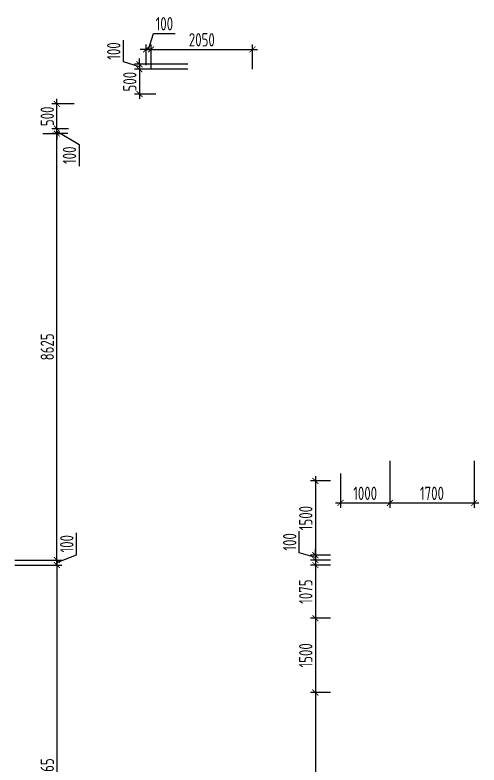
# Model space of a CAD drawing. Header units: millimetres. Extents: x -350007 to 535970, y -888 to 133718.
# Drawn here: x 64522 to 73897, y 69117 to 84285 of the extents above; entities that cross this region are included whole.
import ezdxf

# ---------------------------------------------------------------- set-up
doc = ezdxf.new("R2010")
doc.units = ezdxf.units.MM
doc.layers.add('АР_Размеры нов.', color=15, linetype='Continuous', lineweight=0)
doc.styles.add('ISOCPEUR', font='isocpeur.ttf', dxfattribs={"width": 0.7})
doc.dimstyles.new('R_100', dxfattribs={"dimtxt": 270, "dimasz": 120, "dimexe": 100, "dimexo": 0, "dimgap": 60, "dimtad": 1, "dimdec": 0, "dimrnd": 5, "dimzin": 0, "dimdsep": 46, "dimtxsty": 'ISOCPEUR', "dimblk": 'ARCHTICK', "dimcen": 0, "dimdle": 100, "dimclrd": 256, "dimclre": 256, "dimclrt": 256, "dimadec": 0, "dimazin": 0, "dimtfac": 2, "dimtdec": 0, "dimtofl": 0, "dimtmove": 1, "dimatfit": 3, "dimfxl": 1, "dimtvp": 3, "dimtolj": 1, "dimtzin": 0, "dimarcsym": 0})

# ---------------------------------------------------------------- blocks, each defined once
blk = doc.blocks.new('_ArchTick')
at = {"color": 0, "linetype": 'ByBlock', "const_width": 0.15}
blk.add_lwpolyline([(-0.5, -0.5), (0.5, 0.5)], dxfattribs=at)
blk = doc.blocks.new('*D2662')
at = {"layer": 'АР_Размеры нов.', "lineweight": -2, "ltscale": 100, "transparency": 16777216}
for p, q in [((72097, 75266), (72097, 74316)), ((73797, 75266), (73797, 74316)), ((71997, 74416), (73897, 74416))]:
    blk.add_line(p, q, dxfattribs=at)
at = {"layer": 'АР_Размеры нов.', "lineweight": -2, "ltscale": 100, "transparency": 16777216, "xscale": 120, "yscale": 120, "zscale": 120, "rotation": 180}
blk.add_blockref('_ArchTick', (72097, 74416), dxfattribs=at)
at = {"layer": 'АР_Размеры нов.', "lineweight": -2, "ltscale": 100, "transparency": 16777216, "xscale": 120, "yscale": 120, "zscale": 120}
blk.add_blockref('_ArchTick', (73797, 74416), dxfattribs=at)
at = {"layer": 'АР_Размеры нов.', "ltscale": 100, "transparency": 16777216, "insert": (72947, 74611), "char_height": 270, "attachment_point": 5, "style": 'ISOCPEUR'}
blk.add_mtext('\\A1;1700', dxfattribs=at)
blk = doc.blocks.new('*D2705')
at = {"layer": 'АР_Размеры нов.', "lineweight": -2, "ltscale": 100, "transparency": 16777216}
for p, q in [((70592, 74961), (70592, 73261)), ((70897, 74861), (70492, 74861)), ((70897, 73361), (70492, 73361))]:
    blk.add_line(p, q, dxfattribs=at)
at = {"layer": 'АР_Размеры нов.', "lineweight": -2, "ltscale": 100, "transparency": 16777216, "xscale": 120, "yscale": 120, "zscale": 120}
for p, rotation in [((70592, 74861), 90), ((70592, 73361), 270)]:
    blk.add_blockref('_ArchTick', p, dxfattribs=dict(at, rotation=rotation))
at = {"layer": 'АР_Размеры нов.', "ltscale": 100, "transparency": 16777216, "insert": (70397, 74111), "char_height": 270, "attachment_point": 5, "rotation": 90, "style": 'ISOCPEUR'}
blk.add_mtext('\\A1;1500', dxfattribs=at)
blk = doc.blocks.new('*D2806')
at = {"layer": 'АР_Размеры нов.', "lineweight": -2, "ltscale": 100, "transparency": 16777216}
for p, q in [((72097, 75266), (72097, 74316)), ((71097, 75014), (71097, 74316)), ((70997, 74416), (72197, 74416))]:
    blk.add_line(p, q, dxfattribs=at)
at = {"layer": 'АР_Размеры нов.', "lineweight": -2, "ltscale": 100, "transparency": 16777216, "xscale": 120, "yscale": 120, "zscale": 120, "rotation": 180}
blk.add_blockref('_ArchTick', (71097, 74416), dxfattribs=at)
at = {"layer": 'АР_Размеры нов.', "lineweight": -2, "ltscale": 100, "transparency": 16777216, "xscale": 120, "yscale": 120, "zscale": 120}
blk.add_blockref('_ArchTick', (72097, 74416), dxfattribs=at)
at = {"layer": 'АР_Размеры нов.', "ltscale": 100, "transparency": 16777216, "insert": (71597, 74611), "char_height": 270, "attachment_point": 5, "style": 'ISOCPEUR'}
blk.add_mtext('\\A1;1000', dxfattribs=at)
blk = doc.blocks.new('*D2341')
at = {"layer": 'АР_Размеры нов.', "lineweight": -2, "ltscale": 500, "transparency": 16777216}
for p, q in [((67172, 83588), (69422, 83588)), ((67272, 83188), (67272, 83688)), ((69322, 83188), (69322, 83688))]:
    blk.add_line(p, q, dxfattribs=at)
at = {"layer": 'АР_Размеры нов.', "lineweight": -2, "ltscale": 500, "transparency": 16777216, "xscale": 120, "yscale": 120, "zscale": 120, "rotation": 180}
blk.add_blockref('_ArchTick', (67272, 83588), dxfattribs=at)
at = {"layer": 'АР_Размеры нов.', "lineweight": -2, "ltscale": 500, "transparency": 16777216, "xscale": 120, "yscale": 120, "zscale": 120}
blk.add_blockref('_ArchTick', (69322, 83588), dxfattribs=at)
at = {"layer": 'АР_Размеры нов.', "lineweight": 13, "ltscale": 500, "transparency": 16777216, "insert": (68297, 83783), "char_height": 270, "attachment_point": 5, "style": 'ISOCPEUR'}
blk.add_mtext('\\A1;2050', dxfattribs=at)
blk = doc.blocks.new('*D2342')
at = {"layer": 'АР_Размеры нов.', "lineweight": -2, "ltscale": 500, "transparency": 16777216}
for p, q in [((67222, 83588), (67320, 83913)), ((67320, 83913), (67761, 83913)), ((67172, 83588), (67052, 83588)), ((67172, 83268), (67172, 83688)), ((67272, 83588), (67172, 83588)), ((67272, 83188), (67272, 83688)), ((67272, 83588), (67392, 83588))]:
    blk.add_line(p, q, dxfattribs=at)
at = {"layer": 'АР_Размеры нов.', "lineweight": -2, "ltscale": 500, "transparency": 16777216, "xscale": 120, "yscale": 120, "zscale": 120}
blk.add_blockref('_ArchTick', (67172, 83588), dxfattribs=at)
at = {"layer": 'АР_Размеры нов.', "lineweight": -2, "ltscale": 500, "transparency": 16777216, "xscale": 120, "yscale": 120, "zscale": 120, "rotation": 180}
blk.add_blockref('_ArchTick', (67272, 83588), dxfattribs=at)
at = {"layer": 'АР_Размеры нов.', "lineweight": 13, "ltscale": 500, "transparency": 16777216, "insert": (67540, 84108), "char_height": 270, "attachment_point": 5, "style": 'ISOCPEUR'}
blk.add_mtext('\\A1;100', dxfattribs=at)
blk = doc.blocks.new('*D2343')
at = {"layer": 'АР_Размеры нов.', "lineweight": -2, "ltscale": 500, "transparency": 16777216}
for p, q in [((67037, 83288), (67037, 82586)), ((67366, 83188), (66937, 83188)), ((67366, 82686), (66937, 82686))]:
    blk.add_line(p, q, dxfattribs=at)
at = {"layer": 'АР_Размеры нов.', "lineweight": -2, "ltscale": 500, "transparency": 16777216, "xscale": 120, "yscale": 120, "zscale": 120}
for p, rotation in [((67037, 83188), 90), ((67037, 82686), 270)]:
    blk.add_blockref('_ArchTick', p, dxfattribs=dict(at, rotation=rotation))
at = {"layer": 'АР_Размеры нов.', "lineweight": 13, "ltscale": 500, "transparency": 16777216, "insert": (66842, 82937), "char_height": 270, "attachment_point": 5, "rotation": 90, "style": 'ISOCPEUR'}
blk.add_mtext('\\A1;500', dxfattribs=at)
blk = doc.blocks.new('*D2344')
at = {"layer": 'АР_Размеры нов.', "lineweight": -2, "ltscale": 500, "transparency": 16777216}
for p, q in [((66712, 83336), (66712, 83777)), ((67037, 83238), (66712, 83336)), ((68017, 83288), (66937, 83288)), ((67037, 83288), (67037, 83408)), ((67037, 83288), (67037, 83188)), ((68017, 83188), (66937, 83188)), ((67037, 83188), (67037, 83068))]:
    blk.add_line(p, q, dxfattribs=at)
at = {"layer": 'АР_Размеры нов.', "lineweight": -2, "ltscale": 500, "transparency": 16777216, "xscale": 120, "yscale": 120, "zscale": 120}
for p, rotation in [((67037, 83288), 270), ((67037, 83188), 90)]:
    blk.add_blockref('_ArchTick', p, dxfattribs=dict(at, rotation=rotation))
at = {"layer": 'АР_Размеры нов.', "lineweight": 13, "ltscale": 500, "transparency": 16777216, "insert": (66517, 83556), "char_height": 270, "attachment_point": 5, "rotation": 90, "style": 'ISOCPEUR'}
blk.add_mtext('\\A1;100', dxfattribs=at)
blk = doc.blocks.new('*D2350')
at = {"layer": 'АР_Размеры нов.', "lineweight": -2, "ltscale": 500, "transparency": 16777216}
for p, q in [((65369, 73161), (65369, 81986)), ((65082, 81886), (65469, 81886)), ((64522, 73261), (65469, 73261))]:
    blk.add_line(p, q, dxfattribs=at)
at = {"layer": 'АР_Размеры нов.', "lineweight": -2, "ltscale": 500, "transparency": 16777216, "xscale": 120, "yscale": 120, "zscale": 120}
for p, rotation in [((65369, 81886), 90), ((65369, 73261), 270)]:
    blk.add_blockref('_ArchTick', p, dxfattribs=dict(at, rotation=rotation))
at = {"layer": 'АР_Размеры нов.', "lineweight": 13, "ltscale": 500, "transparency": 16777216, "insert": (65174, 77573), "char_height": 270, "attachment_point": 5, "rotation": 90, "style": 'ISOCPEUR'}
blk.add_mtext('\\A1;8625', dxfattribs=at)
blk = doc.blocks.new('*D2351')
at = {"layer": 'АР_Размеры нов.', "lineweight": -2, "ltscale": 500, "transparency": 16777216}
for p, q in [((65369, 81986), (65369, 82106)), ((65605, 81986), (65269, 81986)), ((65369, 81886), (65369, 81986)), ((65369, 81936), (65818, 81669)), ((65592, 81886), (65269, 81886)), ((65369, 81886), (65369, 81766)), ((65818, 81669), (65818, 81228))]:
    blk.add_line(p, q, dxfattribs=at)
at = {"layer": 'АР_Размеры нов.', "lineweight": -2, "ltscale": 500, "transparency": 16777216, "xscale": 120, "yscale": 120, "zscale": 120}
for p, rotation in [((65369, 81986), 270), ((65369, 81886), 90)]:
    blk.add_blockref('_ArchTick', p, dxfattribs=dict(at, rotation=rotation))
at = {"layer": 'АР_Размеры нов.', "lineweight": 13, "ltscale": 500, "transparency": 16777216, "insert": (65623, 81449), "char_height": 270, "attachment_point": 5, "rotation": 90, "style": 'ISOCPEUR'}
blk.add_mtext('\\A1;100', dxfattribs=at)
blk = doc.blocks.new('*D2352')
at = {"layer": 'АР_Размеры нов.', "lineweight": -2, "ltscale": 500, "transparency": 16777216}
for p, q in [((65369, 81886), (65369, 82586)), ((65720, 82486), (65269, 82486)), ((65605, 81986), (65269, 81986))]:
    blk.add_line(p, q, dxfattribs=at)
at = {"layer": 'АР_Размеры нов.', "lineweight": -2, "ltscale": 500, "transparency": 16777216, "xscale": 120, "yscale": 120, "zscale": 120}
for p, rotation in [((65369, 82486), 90), ((65369, 81986), 270)]:
    blk.add_blockref('_ArchTick', p, dxfattribs=dict(at, rotation=rotation))
at = {"layer": 'АР_Размеры нов.', "lineweight": 13, "ltscale": 500, "transparency": 16777216, "insert": (65174, 82236), "char_height": 270, "attachment_point": 5, "rotation": 90, "style": 'ISOCPEUR'}
blk.add_mtext('\\A1;500', dxfattribs=at)
blk = doc.blocks.new('*D2113')
at = {"layer": 'АР_Размеры нов.', "lineweight": -2, "ltscale": 500, "transparency": 16777216}
for p, q in [((65764, 73370), (65764, 73812)), ((65369, 73261), (65369, 73381)), ((65369, 73211), (65764, 73370)), ((64522, 73261), (65469, 73261)), ((64522, 73161), (65469, 73161)), ((65369, 73261), (65369, 73161)), ((65369, 73161), (65369, 73041))]:
    blk.add_line(p, q, dxfattribs=at)
at = {"layer": 'АР_Размеры нов.', "lineweight": -2, "ltscale": 500, "transparency": 16777216, "xscale": 120, "yscale": 120, "zscale": 120}
for p, rotation in [((65369, 73261), 270), ((65369, 73161), 90)]:
    blk.add_blockref('_ArchTick', p, dxfattribs=dict(at, rotation=rotation))
at = {"layer": 'АР_Размеры нов.', "lineweight": 13, "ltscale": 500, "transparency": 16777216, "insert": (65569, 73591), "char_height": 270, "attachment_point": 5, "rotation": 90, "style": 'ISOCPEUR'}
blk.add_mtext('\\A1;100', dxfattribs=at)
blk = doc.blocks.new('*D2114')
at = {"layer": 'АР_Размеры нов.', "lineweight": -2, "ltscale": 500, "transparency": 16777216}
for p, q in [((64522, 73161), (65469, 73161)), ((65369, 73261), (65369, 64696)), ((65291, 64796), (65469, 64796))]:
    blk.add_line(p, q, dxfattribs=at)
at = {"layer": 'АР_Размеры нов.', "lineweight": -2, "ltscale": 500, "transparency": 16777216, "xscale": 120, "yscale": 120, "zscale": 120}
for p, rotation in [((65369, 73161), 90), ((65369, 64796), 270)]:
    blk.add_blockref('_ArchTick', p, dxfattribs=dict(at, rotation=rotation))
at = {"layer": 'АР_Размеры нов.', "lineweight": 13, "ltscale": 500, "transparency": 16777216, "insert": (65174, 68978), "char_height": 270, "attachment_point": 5, "rotation": 90, "style": 'ISOCPEUR'}
blk.add_mtext('\\A1;8365', dxfattribs=at)
blk = doc.blocks.new('*D2154')
at = {"layer": 'АР_Размеры нов.', "lineweight": -2, "ltscale": 500, "transparency": 16777216}
for p, q in [((70267, 73408), (70267, 73849)), ((70592, 73361), (70592, 73481)), ((70592, 73311), (70267, 73408)), ((70897, 73361), (70492, 73361)), ((70592, 73361), (70592, 73261)), ((70897, 73261), (70492, 73261)), ((70592, 73261), (70592, 73141))]:
    blk.add_line(p, q, dxfattribs=at)
at = {"layer": 'АР_Размеры нов.', "lineweight": -2, "ltscale": 500, "transparency": 16777216, "xscale": 120, "yscale": 120, "zscale": 120}
for p, rotation in [((70592, 73361), 270), ((70592, 73261), 90)]:
    blk.add_blockref('_ArchTick', p, dxfattribs=dict(at, rotation=rotation))
at = {"layer": 'АР_Размеры нов.', "lineweight": 13, "ltscale": 500, "transparency": 16777216, "insert": (70072, 73629), "char_height": 270, "attachment_point": 5, "rotation": 90, "style": 'ISOCPEUR'}
blk.add_mtext('\\A1;100', dxfattribs=at)
blk = doc.blocks.new('*D2155')
at = {"layer": 'АР_Размеры нов.', "lineweight": -2, "ltscale": 500, "transparency": 16777216}
for p, q in [((70897, 73161), (70492, 73161)), ((70592, 73261), (70592, 71984)), ((70897, 72084), (70492, 72084))]:
    blk.add_line(p, q, dxfattribs=at)
at = {"layer": 'АР_Размеры нов.', "lineweight": -2, "ltscale": 500, "transparency": 16777216, "xscale": 120, "yscale": 120, "zscale": 120}
for p, rotation in [((70592, 73161), 90), ((70592, 72084), 270)]:
    blk.add_blockref('_ArchTick', p, dxfattribs=dict(at, rotation=rotation))
at = {"layer": 'АР_Размеры нов.', "lineweight": 13, "ltscale": 500, "transparency": 16777216, "insert": (70397, 72623), "char_height": 270, "attachment_point": 5, "rotation": 90, "style": 'ISOCPEUR'}
blk.add_mtext('\\A1;1075', dxfattribs=at)
blk = doc.blocks.new('*D2156')
at = {"layer": 'АР_Размеры нов.', "lineweight": -2, "ltscale": 500, "transparency": 16777216}
for p, q in [((70897, 72084), (70492, 72084)), ((70592, 72184), (70592, 70484)), ((70897, 70584), (70492, 70584))]:
    blk.add_line(p, q, dxfattribs=at)
at = {"layer": 'АР_Размеры нов.', "lineweight": -2, "ltscale": 500, "transparency": 16777216, "xscale": 120, "yscale": 120, "zscale": 120}
for p, rotation in [((70592, 72084), 90), ((70592, 70584), 270)]:
    blk.add_blockref('_ArchTick', p, dxfattribs=dict(at, rotation=rotation))
at = {"layer": 'АР_Размеры нов.', "lineweight": 13, "ltscale": 500, "transparency": 16777216, "insert": (70397, 71334), "char_height": 270, "attachment_point": 5, "rotation": 90, "style": 'ISOCPEUR'}
blk.add_mtext('\\A1;1500', dxfattribs=at)
blk = doc.blocks.new('*D2197')
at = {"layer": 'АР_Размеры нов.', "lineweight": -2, "ltscale": 100, "transparency": 16777216}
for p, q in [((70592, 70684), (70592, 64696)), ((70897, 70584), (70492, 70584)), ((70897, 64796), (70492, 64796))]:
    blk.add_line(p, q, dxfattribs=at)
at = {"layer": 'АР_Размеры нов.', "lineweight": -2, "ltscale": 100, "transparency": 16777216, "xscale": 120, "yscale": 120, "zscale": 120}
for p, rotation in [((70592, 70584), 90), ((70592, 64796), 270)]:
    blk.add_blockref('_ArchTick', p, dxfattribs=dict(at, rotation=rotation))
at = {"layer": 'АР_Размеры нов.', "ltscale": 100, "transparency": 16777216, "insert": (70397, 67690), "char_height": 270, "attachment_point": 5, "rotation": 90, "style": 'ISOCPEUR'}
blk.add_mtext('\\A1;5790', dxfattribs=at)

msp = doc.modelspace()

# ---------------------------------------------------------------- dimensions: what is measured, and where the dimension line sits
at = {"layer": 'АР_Размеры нов.', "lineweight": 13, "ltscale": 500}
for base, p2, picture, middle in [((67172.3, 83587.6), (67172.3, 83268.1), '*D2342', (67379.8, 84107.6)), ((69322.3, 83587.6), (69322.3, 83188.1), '*D2341', (68297.3, 83782.6))]:
    dim = msp.add_linear_dim(base=base, p1=(67272.3, 83188.1), p2=p2, dimstyle='R_100', override={"dimpost": '\\X'}, dxfattribs=at)
    dim.commit()
    dim.dimension.update_dxf_attribs({"geometry": picture, "text_midpoint": middle})
for base, p1, p2, override, picture, middle in [((67037.3, 83188.1), (68017.3, 83288.1), (68017.3, 83188.1), {"dimpost": '\\X'}, '*D2344', (66517.3, 83395.6)), ((67037.3, 82685.7), (67366.2, 83188.1), (67366.2, 82685.7), {"dimpost": '\\X'}, '*D2343', (66842.3, 82936.9)), ((65369.3, 82485.7), (65605, 81986.1), (65720, 82485.7), {"dimpost": '\\X'}, '*D2352', (65174.3, 82235.9)), ((65369.3, 81886.1), (64522.5, 73260.7), (65081.7, 81886.1), {"dimpost": '\\X'}, '*D2350', (65174.3, 77573.4)), ((70591.8, 73260.7), (70897.5, 73360.7), (70897.5, 73260.7), {"dimpost": '\\X', "dimfxl": 2.5, "dimarcsym": 2}, '*D2154', (70071.8, 73468.2)), ((65369.3, 64795.7), (64522.5, 73160.7), (65291.4, 64795.7), {"dimpost": '\\X'}, '*D2114', (65174.3, 68978.2)), ((70591.8, 72084.4), (70897.5, 73160.7), (70897.5, 72084.4), {"dimpost": '\\X', "dimfxl": 2.5, "dimarcsym": 2}, '*D2155', (70396.8, 72622.5)), ((70591.8, 70584.4), (70897.5, 72084.4), (70897.5, 70584.4), {"dimpost": '\\X', "dimfxl": 2.5, "dimarcsym": 2}, '*D2156', (70396.8, 71334.4))]:
    dim = msp.add_linear_dim(base=base, p1=p1, p2=p2, angle=90, dimstyle='R_100', override=override, dxfattribs=at)
    dim.commit()
    dim.dimension.update_dxf_attribs({"geometry": picture, "text_midpoint": middle})
for base, p1, p2, picture, middle in [((65369.3, 81986.1), (65592.2, 81886.1), (65605, 81986.1), '*D2351', (65818.5, 81609.2)), ((65369.3, 73160.7), (64522.5, 73260.7), (64522.5, 73160.7), '*D2113', (65763.9, 73430.3))]:
    dim = msp.add_linear_dim(base=base, p1=p1, p2=p2, angle=90, dimstyle='R_100', override={"dimpost": '\\X'}, dxfattribs=at)
    dim.commit()
    dim.dimension.update_dxf_attribs({"geometry": picture, "text_midpoint": middle, "dimtype": 160})
at = {"layer": 'АР_Размеры нов.', "ltscale": 100}
dim = msp.add_linear_dim(base=(72097.5, 74415.8), p1=(71097.5, 75013.8), p2=(72097.5, 75265.7), dimstyle='R_100', override={"dimpost": '\\X', "dimfxl": 2.5, "dimarcsym": 1}, dxfattribs=at)
dim.commit()
dim.dimension.update_dxf_attribs({"geometry": '*D2806', "text_midpoint": (71597.5, 74415.8), "dimtype": 160})
dim = msp.add_linear_dim(base=(73797.5, 74415.8), p1=(72097.5, 75265.7), p2=(73797.5, 75265.7), dimstyle='R_100', override={"dimpost": '\\X', "dimfxl": 2.5, "dimarcsym": 1}, dxfattribs=at)
dim.commit()
dim.dimension.update_dxf_attribs({"geometry": '*D2662', "text_midpoint": (72947.5, 74610.8)})
for base, p1, p2, picture, middle in [((70591.8, 73360.7), (70897.5, 74860.7), (70897.5, 73360.7), '*D2705', (70396.8, 74110.7)), ((70591.8, 64795.7), (70897.5, 70584.4), (70897.1, 64795.7), '*D2197', (70396.8, 67690))]:
    dim = msp.add_linear_dim(base=base, p1=p1, p2=p2, angle=90, dimstyle='R_100', override={"dimpost": '\\X', "dimfxl": 2.5, "dimarcsym": 2}, dxfattribs=at)
    dim.commit()
    dim.dimension.update_dxf_attribs({"geometry": picture, "text_midpoint": middle})

doc.saveas('drawing.dxf')
